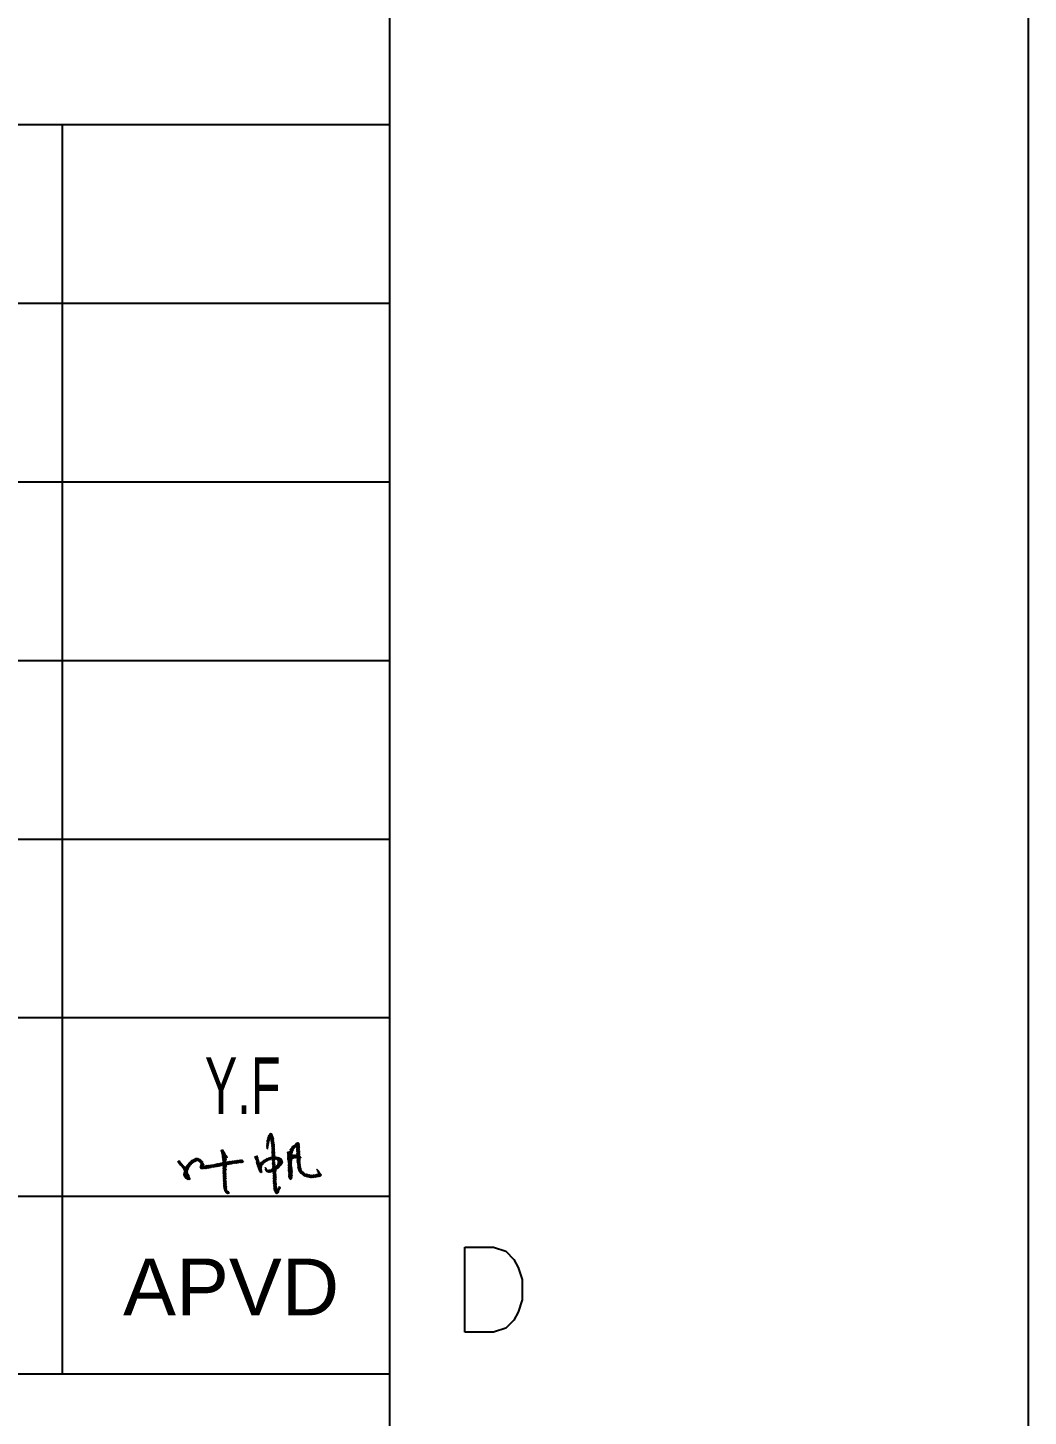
# Model space of a CAD drawing. Header units: millimetres. Extents: x -122 to 473, y -100 to 321.
# Drawn here: x 449.13 to 472.68, y 75 to 107.69 of the extents above; entities that cross this region are included whole.
import ezdxf

# ---------------------------------------------------------------- set-up
doc = ezdxf.new("R2010")
doc.units = ezdxf.units.MM
doc.styles.add('Arial', font='ARIAL.TTF', dxfattribs={"height": 0.2})
doc.styles.add('Arial Narrow', font='ARIALN.TTF', dxfattribs={"height": 0.2})

# ---------------------------------------------------------------- blocks, each defined once
blk = doc.blocks.new('Unknown-234528872-4356')
at = {"color": 7, "linetype": 'Continuous'}
for p, q in [((378.472, 105.41), (457.654, 105.41)), ((449.945, 75.974), (449.945, 105.41)), ((457.654, -84.661), (457.654, 105.41)), ((378.472, 101.206), (457.654, 101.206)), ((378.472, 97), (457.654, 97)), ((378.472, 92.795), (457.654, 92.795)), ((378.472, 88.589), (457.654, 88.589)), ((378.472, 84.383), (457.654, 84.383)), ((378.472, 80.179), (457.654, 80.179)), ((378.472, 75.997), (457.63, 75.997))]:
    blk.add_line(p, q, dxfattribs=at)
at = {"color": 7, "linetype": 'Continuous', "style": 'Arial'}
blk.add_text('APVD', height=1.3371, dxfattribs=at).set_placement((451.371, 77.374))
blk = doc.blocks.new('Unknown-234528872-4358')
at = {"color": 3, "linetype": 'Continuous'}
for p, q in [((454.756, 81.386), (454.8, 81.422)), ((454.756, 81.376), (454.798, 81.41)), ((454.756, 81.366), (454.795, 81.397)), ((454.757, 81.408), (454.804, 81.446)), ((454.76, 81.462), (454.819, 81.509)), ((454.76, 81.451), (454.82, 81.499)), ((454.76, 81.441), (454.807, 81.478)), ((454.76, 81.431), (454.805, 81.467)), ((454.76, 81.42), (454.808, 81.458)), ((454.762, 81.402), (454.802, 81.433)), ((454.764, 81.486), (454.766, 81.488)), ((454.766, 81.477), (454.776, 81.485)), ((454.768, 81.499), (454.901, 81.605)), ((454.772, 81.523), (454.788, 81.536)), ((454.775, 81.536), (454.777, 81.538)), ((454.776, 81.516), (454.897, 81.612)), ((454.776, 81.485), (454.83, 81.528)), ((454.779, 81.498), (454.829, 81.538)), ((454.782, 81.552), (454.888, 81.636)), ((454.783, 81.542), (454.889, 81.627)), ((454.784, 81.564), (454.887, 81.646)), ((454.788, 81.536), (454.893, 81.619)), ((454.797, 81.584), (454.88, 81.65)), ((454.806, 81.602), (454.869, 81.652)), ((454.818, 81.622), (454.862, 81.656)), ((454.828, 81.64), (454.851, 81.658)), ((454.836, 81.543), (454.904, 81.597)), ((454.848, 81.542), (454.908, 81.589)), ((454.849, 81.501), (454.852, 81.504)), ((454.853, 81.495), (454.917, 81.545)), ((454.856, 81.538), (454.91, 81.581)), ((454.857, 81.529), (454.913, 81.573)), ((454.859, 81.509), (454.863, 81.513)), ((454.859, 81.458), (454.917, 81.504)), ((454.86, 81.469), (454.917, 81.514)), ((454.86, 81.448), (454.919, 81.495)), ((454.861, 81.522), (454.916, 81.565)), ((454.861, 81.49), (454.917, 81.535)), ((454.861, 81.48), (454.917, 81.524)), ((454.862, 81.439), (454.92, 81.486)), ((454.864, 81.431), (454.921, 81.476)), ((454.865, 81.514), (454.917, 81.555)), ((454.866, 81.412), (454.924, 81.458)), ((454.868, 81.403), (454.925, 81.448)), ((454.871, 81.426), (454.923, 81.467)), ((454.872, 81.396), (454.927, 81.439)), ((454.873, 81.376), (454.933, 81.424)), ((454.873, 81.365), (454.933, 81.413)), ((454.873, 81.355), (454.933, 81.403)), ((454.876, 81.388), (454.928, 81.43)), ((455.303, 81.263), (455.516, 81.431)), ((455.303, 81.252), (455.521, 81.425)), ((455.313, 81.25), (455.525, 81.418)), ((455.332, 81.296), (455.507, 81.435)), ((455.342, 81.314), (455.499, 81.439)), ((455.425, 81.401), (455.43, 81.405)), ((455.437, 81.4), (455.487, 81.44)), ((455.446, 81.417), (455.475, 81.44)), ((455.449, 81.348), (455.528, 81.41)), ((455.453, 81.34), (455.521, 81.394)), ((452.875, 80.881), (453.143, 81.069)), ((452.88, 80.895), (453.129, 81.069)), ((452.893, 80.913), (453.119, 81.071)), ((452.908, 80.933), (453.109, 81.074)), ((452.93, 80.959), (453.09, 81.071)), ((453.681, 81.241), (453.72, 81.268)), ((453.682, 81.252), (453.705, 81.267)), ((453.682, 81.232), (453.73, 81.266)), ((453.684, 81.224), (453.739, 81.262)), ((453.687, 81.216), (453.746, 81.257)), ((453.69, 81.208), (453.75, 81.25)), ((453.694, 81.192), (453.758, 81.236)), ((453.695, 81.183), (453.762, 81.229)), ((453.696, 81.203), (453.754, 81.243)), ((453.698, 81.175), (453.765, 81.222)), ((453.701, 81.148), (453.775, 81.2)), ((453.702, 81.158), (453.772, 81.207)), ((453.703, 81.169), (453.769, 81.215)), ((453.704, 81.14), (453.778, 81.192)), ((453.708, 81.133), (453.78, 81.184)), ((453.709, 81.105), (453.789, 81.161)), ((453.71, 81.096), (453.793, 81.154)), ((453.711, 81.125), (453.783, 81.176)), ((453.711, 81.116), (453.786, 81.168)), ((453.712, 81.087), (453.799, 81.148)), ((453.713, 81.078), (453.805, 81.143)), ((453.715, 81.07), (453.811, 81.137)), ((453.717, 81.061), (453.817, 81.132)), ((453.719, 81.053), (453.823, 81.126)), ((453.722, 81.045), (453.827, 81.119)), ((453.722, 81.017), (453.802, 81.072)), ((453.723, 81.027), (453.832, 81.103)), ((453.724, 81.037), (453.83, 81.112)), ((454.474, 81.1), (454.491, 81.114)), ((454.476, 81.092), (454.5, 81.111)), ((454.48, 81.064), (454.547, 81.117)), ((454.481, 81.086), (454.528, 81.123)), ((454.483, 81.056), (454.55, 81.109)), ((454.485, 81.078), (454.532, 81.116)), ((454.492, 81.053), (454.548, 81.098)), ((454.495, 81.045), (454.549, 81.088)), ((454.496, 81.025), (454.552, 81.07)), ((454.501, 81.112), (454.512, 81.12)), ((454.502, 81.04), (454.55, 81.078)), ((454.537, 81.12), (454.541, 81.123)), ((454.543, 80.866), (454.815, 81.082)), ((454.549, 80.861), (454.832, 81.085)), ((454.74, 81.002), (454.849, 81.088)), ((454.752, 81.352), (454.792, 81.384)), ((454.752, 81.342), (454.79, 81.372)), ((454.752, 81.331), (454.79, 81.362)), ((454.752, 81.321), (454.789, 81.351)), ((454.752, 81.311), (454.785, 81.337)), ((454.756, 81.304), (454.782, 81.325)), ((454.763, 81.299), (454.781, 81.313)), ((454.765, 81.011), (454.86, 81.087)), ((454.786, 81.069), (454.79, 81.072)), ((454.81, 81.036), (454.95, 81.147)), ((454.829, 81.042), (454.951, 81.138)), ((454.842, 81.042), (454.952, 81.129)), ((454.869, 81.053), (454.952, 81.119)), ((454.869, 81.094), (454.87, 81.095)), ((454.873, 81.345), (454.933, 81.393)), ((454.874, 81.201), (454.881, 81.206)), ((454.875, 81.305), (454.875, 81.305)), ((454.876, 81.337), (454.933, 81.382)), ((454.877, 81.327), (454.933, 81.372)), ((454.877, 81.317), (454.934, 81.363)), ((454.877, 81.307), (454.938, 81.355)), ((454.877, 81.276), (454.938, 81.324)), ((454.877, 81.265), (454.939, 81.314)), ((454.877, 81.255), (454.941, 81.306)), ((454.877, 81.245), (454.937, 81.293)), ((454.877, 81.286), (454.877, 81.286)), ((454.877, 81.234), (454.937, 81.282)), ((454.877, 81.193), (454.941, 81.244)), ((454.879, 81.298), (454.937, 81.344)), ((454.88, 81.226), (454.937, 81.272)), ((454.88, 81.102), (454.88, 81.103)), ((454.881, 81.29), (454.936, 81.333)), ((454.881, 81.186), (454.941, 81.234)), ((454.881, 81.175), (454.941, 81.223)), ((454.881, 81.165), (454.941, 81.213)), ((454.882, 81.218), (454.937, 81.262)), ((454.882, 81.156), (454.941, 81.203)), ((454.882, 81.052), (454.95, 81.107)), ((454.883, 81.115), (454.945, 81.165)), ((454.884, 81.209), (454.937, 81.251)), ((454.884, 81.127), (454.945, 81.175)), ((454.884, 81.106), (454.945, 81.154)), ((454.886, 81.149), (454.945, 81.196)), ((454.887, 81.139), (454.945, 81.185)), ((454.887, 81.015), (454.99, 81.097)), ((454.888, 81.005), (454.994, 81.089)), ((454.889, 81.027), (454.977, 81.097)), ((454.89, 81.049), (454.954, 81.1)), ((454.891, 81.039), (454.965, 81.097)), ((454.939, 81.294), (454.943, 81.297)), ((454.961, 81.053), (455.005, 81.088)), ((454.976, 81.055), (455.025, 81.094)), ((454.985, 81.051), (455.036, 81.092)), ((454.989, 81.045), (455.042, 81.086)), ((454.992, 81.037), (455.054, 81.085)), ((455.001, 81.033), (455.064, 81.083)), ((455.006, 81.027), (455.07, 81.078)), ((455.009, 81.091), (455.011, 81.093)), ((455.011, 81.02), (455.077, 81.073)), ((455.015, 81.013), (455.086, 81.069)), ((455.244, 81.205), (455.257, 81.216)), ((455.244, 81.195), (455.27, 81.216)), ((455.245, 81.186), (455.296, 81.226)), ((455.246, 81.176), (455.379, 81.281)), ((455.246, 81.114), (455.352, 81.198)), ((455.246, 81.103), (455.351, 81.187)), ((455.246, 81.093), (455.351, 81.177)), ((455.246, 81.083), (455.35, 81.166)), ((455.246, 81.073), (455.354, 81.158)), ((455.246, 81.063), (455.358, 81.152)), ((455.247, 81.125), (455.36, 81.215)), ((455.247, 81.053), (455.352, 81.136)), ((455.247, 81.043), (455.346, 81.121)), ((455.248, 81.167), (455.372, 81.266)), ((455.248, 81.147), (455.36, 81.236)), ((455.248, 81.136), (455.36, 81.225)), ((455.249, 81.158), (455.366, 81.25)), ((455.25, 81.034), (455.339, 81.105)), ((455.253, 81.027), (455.332, 81.09)), ((455.255, 81.018), (455.326, 81.074)), ((455.271, 81.217), (455.278, 81.222)), ((455.282, 81.226), (455.285, 81.228)), ((455.3, 81.229), (455.302, 81.231)), ((455.313, 81.043), (455.351, 81.073)), ((455.316, 81.242), (455.385, 81.296)), ((455.316, 81.283), (455.324, 81.289)), ((455.319, 81.059), (455.352, 81.084)), ((455.326, 81.074), (455.353, 81.096)), ((455.332, 81.306), (455.333, 81.307)), ((455.332, 81.09), (455.354, 81.107)), ((455.339, 81.105), (455.355, 81.118)), ((455.34, 81.323), (455.345, 81.327)), ((455.346, 81.121), (455.356, 81.129)), ((455.351, 81.073), (455.353, 81.075)), ((455.352, 81.084), (455.429, 81.146)), ((455.352, 81.136), (455.357, 81.14)), ((455.353, 81.334), (455.389, 81.362)), ((455.353, 81.096), (455.419, 81.148)), ((455.354, 81.107), (455.402, 81.145)), ((455.355, 81.118), (455.388, 81.144)), ((455.356, 81.129), (455.378, 81.146)), ((455.357, 81.078), (455.442, 81.146)), ((455.357, 81.14), (455.363, 81.145)), ((455.369, 81.078), (455.455, 81.146)), ((455.383, 81.079), (455.529, 81.194)), ((455.392, 81.302), (455.401, 81.31)), ((455.398, 81.369), (455.422, 81.388)), ((455.403, 81.084), (455.529, 81.184)), ((455.419, 81.086), (455.533, 81.177)), ((455.425, 81.391), (455.427, 81.392)), ((455.428, 81.331), (455.43, 81.332)), ((455.431, 81.086), (455.533, 81.166)), ((455.449, 81.089), (455.533, 81.156)), ((455.455, 81.321), (455.458, 81.324)), ((455.456, 81.333), (455.521, 81.384)), ((455.458, 81.313), (455.521, 81.363)), ((455.459, 81.273), (455.525, 81.325)), ((455.459, 81.262), (455.525, 81.315)), ((455.459, 81.252), (455.525, 81.305)), ((455.459, 81.242), (455.525, 81.294)), ((455.46, 81.233), (455.525, 81.284)), ((455.461, 81.306), (455.527, 81.358)), ((455.461, 81.285), (455.525, 81.336)), ((455.462, 81.296), (455.53, 81.35)), ((455.462, 81.224), (455.525, 81.274)), ((455.463, 81.328), (455.521, 81.374)), ((455.463, 81.09), (455.533, 81.146)), ((455.464, 81.215), (455.53, 81.267)), ((455.465, 81.174), (455.529, 81.225)), ((455.465, 81.164), (455.529, 81.215)), ((455.465, 81.205), (455.466, 81.206)), ((455.465, 81.153), (455.529, 81.204)), ((455.465, 81.184), (455.467, 81.186)), ((455.467, 81.197), (455.533, 81.249)), ((455.469, 81.084), (455.533, 81.135)), ((455.47, 81.21), (455.533, 81.259)), ((455.472, 81.014), (455.541, 81.069)), ((455.473, 81.191), (455.533, 81.239)), ((455.473, 81.077), (455.539, 81.13)), ((455.473, 81.067), (455.546, 81.125)), ((455.473, 81.056), (455.551, 81.119)), ((455.473, 81.046), (455.556, 81.112)), ((455.473, 81.036), (455.56, 81.105)), ((455.479, 81.03), (455.566, 81.099)), ((452.657, 80.982), (452.706, 81.016)), ((452.659, 80.974), (452.71, 81.009)), ((452.665, 80.968), (452.715, 81.003)), ((452.67, 80.962), (452.719, 80.996)), ((452.676, 80.956), (452.723, 80.989)), ((452.68, 81.008), (452.699, 81.021)), ((452.681, 80.95), (452.722, 80.979)), ((452.687, 80.944), (452.736, 80.978)), ((452.692, 80.938), (452.739, 80.971)), ((452.698, 80.932), (452.743, 80.964)), ((452.703, 80.926), (452.738, 80.951)), ((452.709, 80.921), (452.746, 80.947)), ((452.714, 80.915), (452.761, 80.948)), ((452.719, 80.909), (452.765, 80.941)), ((452.725, 80.903), (452.772, 80.936)), ((452.73, 80.984), (452.73, 80.984)), ((452.73, 80.897), (452.777, 80.93)), ((452.736, 80.891), (452.783, 80.924)), ((452.741, 80.885), (452.789, 80.918)), ((452.747, 80.879), (452.794, 80.912)), ((452.753, 80.874), (452.797, 80.905)), ((452.756, 80.866), (452.802, 80.898)), ((452.762, 80.861), (452.81, 80.894)), ((452.767, 80.854), (452.816, 80.889)), ((452.772, 80.848), (452.817, 80.879)), ((452.777, 80.842), (452.823, 80.874)), ((452.781, 80.835), (452.829, 80.869)), ((452.785, 80.828), (452.835, 80.863)), ((452.789, 80.821), (452.844, 80.859)), ((452.792, 80.814), (452.857, 80.859)), ((452.794, 80.805), (452.982, 80.937)), ((452.798, 80.691), (452.888, 80.754)), ((452.8, 80.799), (452.95, 80.905)), ((452.8, 80.682), (452.893, 80.747)), ((452.802, 80.791), (452.935, 80.884)), ((452.802, 80.674), (452.897, 80.74)), ((452.806, 80.716), (452.89, 80.775)), ((452.806, 80.706), (452.888, 80.763)), ((452.807, 80.785), (452.924, 80.867)), ((452.807, 80.726), (452.894, 80.787)), ((452.813, 80.78), (452.918, 80.852)), ((452.814, 80.741), (452.898, 80.8)), ((452.817, 80.772), (452.915, 80.841)), ((452.817, 80.753), (452.904, 80.814)), ((452.818, 80.764), (452.91, 80.828)), ((452.859, 80.86), (453.154, 81.067)), ((452.89, 80.755), (452.893, 80.757)), ((452.953, 80.984), (452.955, 80.986)), ((452.956, 80.909), (452.961, 80.912)), ((452.976, 81.001), (453.013, 81.027)), ((453.021, 81.032), (453.029, 81.038)), ((453.039, 81.045), (453.048, 81.051)), ((453.065, 80.995), (453.162, 81.062)), ((453.066, 81.063), (453.071, 81.067)), ((453.115, 81.02), (453.161, 81.052)), ((453.126, 81.018), (453.168, 81.048)), ((453.135, 81.014), (453.187, 81.051)), ((453.142, 81.009), (453.194, 81.046)), ((453.148, 81.004), (453.2, 81.04)), ((453.155, 80.999), (453.206, 81.035)), ((453.161, 80.994), (453.214, 81.031)), ((453.168, 80.989), (453.221, 81.026)), ((453.174, 80.983), (453.227, 81.02)), ((453.176, 81.053), (453.177, 81.054)), ((453.179, 80.977), (453.227, 81.011)), ((453.185, 80.971), (453.233, 81.005)), ((453.188, 80.857), (453.27, 80.914)), ((453.189, 80.848), (453.269, 80.904)), ((453.19, 80.966), (453.243, 81.003)), ((453.19, 80.868), (453.281, 80.931)), ((453.191, 80.839), (453.275, 80.898)), ((453.192, 80.879), (453.277, 80.939)), ((453.194, 80.958), (453.249, 80.997)), ((453.196, 80.95), (453.252, 80.989)), ((453.197, 80.834), (453.28, 80.892)), ((453.202, 80.944), (453.251, 80.979)), ((453.202, 80.896), (453.275, 80.947)), ((453.205, 80.918), (453.258, 80.954)), ((453.207, 80.939), (453.257, 80.973)), ((453.207, 80.909), (453.269, 80.952)), ((453.207, 80.831), (453.289, 80.888)), ((453.21, 80.93), (453.258, 80.964)), ((453.219, 80.83), (453.301, 80.887)), ((453.238, 81.009), (453.239, 81.009)), ((453.238, 80.833), (453.326, 80.895)), ((453.251, 80.979), (453.254, 80.981)), ((453.252, 80.833), (453.343, 80.897)), ((453.265, 80.833), (453.36, 80.899)), ((453.278, 80.832), (453.376, 80.901)), ((453.297, 80.835), (453.391, 80.902)), ((453.307, 80.833), (453.409, 80.904)), ((453.324, 80.835), (453.42, 80.902)), ((453.346, 80.84), (453.448, 80.912)), ((453.363, 80.843), (453.464, 80.914)), ((453.384, 80.848), (453.476, 80.912)), ((453.4, 80.849), (453.498, 80.918)), ((453.416, 80.851), (453.516, 80.921)), ((453.422, 80.904), (453.429, 80.909)), ((453.436, 80.855), (453.539, 80.927)), ((453.459, 80.862), (453.554, 80.928)), ((453.485, 80.87), (453.578, 80.935)), ((453.497, 80.869), (453.583, 80.929)), ((453.512, 80.87), (453.617, 80.943)), ((453.536, 80.877), (453.631, 80.943)), ((453.55, 80.876), (453.657, 80.951)), ((453.558, 80.931), (453.567, 80.937)), ((453.566, 80.878), (453.679, 80.957)), ((453.587, 80.883), (453.696, 80.959)), ((453.588, 80.932), (453.602, 80.942)), ((453.61, 80.889), (453.795, 81.019)), ((453.627, 80.891), (453.794, 81.008)), ((453.641, 80.892), (453.793, 80.998)), ((453.665, 80.898), (453.794, 80.989)), ((453.681, 80.9), (453.799, 80.982)), ((453.709, 80.91), (453.812, 80.982)), ((453.723, 81.007), (453.8, 81.062)), ((453.725, 80.999), (453.806, 81.055)), ((453.725, 80.785), (453.796, 80.835)), ((453.726, 80.912), (453.819, 80.977)), ((453.726, 80.776), (453.796, 80.824)), ((453.727, 80.991), (453.8, 81.041)), ((453.728, 80.738), (453.787, 80.779)), ((453.729, 80.856), (453.812, 80.914)), ((453.729, 80.846), (453.802, 80.897)), ((453.73, 80.983), (453.796, 81.029)), ((453.73, 80.866), (453.808, 80.92)), ((453.73, 80.807), (453.793, 80.852)), ((453.73, 80.759), (453.789, 80.8)), ((453.731, 80.877), (453.898, 80.994)), ((453.731, 80.828), (453.8, 80.876)), ((453.731, 80.818), (453.797, 80.864)), ((453.731, 80.721), (453.797, 80.767)), ((453.731, 80.711), (453.788, 80.751)), ((453.731, 80.701), (453.798, 80.748)), ((453.732, 80.887), (453.884, 80.994)), ((453.732, 80.838), (453.802, 80.887)), ((453.732, 80.731), (453.793, 80.774)), ((453.734, 80.908), (453.845, 80.986)), ((453.734, 80.801), (453.797, 80.845)), ((453.735, 80.899), (453.866, 80.99)), ((453.735, 80.752), (453.8, 80.798)), ((453.737, 80.774), (453.783, 80.806)), ((453.794, 80.804), (453.795, 80.805)), ((453.808, 80.921), (453.816, 80.926)), ((453.817, 80.927), (453.912, 80.994)), ((453.828, 80.984), (453.829, 80.984)), ((453.836, 80.931), (453.936, 81)), ((453.851, 80.931), (453.956, 81.005)), ((453.87, 80.935), (453.971, 81.006)), ((453.888, 80.937), (453.984, 81.005)), ((453.912, 80.945), (454.001, 81.007)), ((453.923, 80.943), (454.021, 81.011)), ((453.945, 80.948), (454.036, 81.012)), ((453.968, 80.955), (454.062, 81.021)), ((453.982, 80.955), (454.075, 81.02)), ((453.996, 80.955), (454.088, 81.019)), ((454.01, 80.955), (454.106, 81.022)), ((454.024, 80.955), (454.127, 81.027)), ((454.043, 80.959), (454.145, 81.03)), ((454.067, 80.965), (454.159, 81.03)), ((454.084, 80.968), (454.172, 81.029)), ((454.102, 80.971), (454.185, 81.029)), ((454.117, 80.971), (454.121, 80.974)), ((454.123, 80.976), (454.195, 81.026)), ((454.137, 80.976), (454.197, 81.018)), ((454.148, 80.974), (454.201, 81.011)), ((454.16, 80.973), (454.205, 81.004)), ((454.175, 80.973), (454.217, 81.003)), ((454.506, 81.022), (454.556, 81.063)), ((454.51, 81.015), (454.558, 81.054)), ((454.511, 80.995), (454.565, 81.039)), ((454.512, 81.007), (454.562, 81.047)), ((454.514, 80.978), (454.568, 81.02)), ((454.514, 80.967), (454.572, 81.014)), ((454.514, 80.957), (454.573, 81.004)), ((454.519, 80.991), (454.567, 81.03)), ((454.519, 80.95), (454.574, 80.994)), ((454.52, 80.931), (454.582, 80.979)), ((454.521, 80.942), (454.576, 80.986)), ((454.523, 80.923), (454.58, 80.968)), ((454.528, 80.917), (454.582, 80.959)), ((454.528, 80.906), (454.581, 80.948)), ((454.532, 80.888), (454.606, 80.947)), ((454.534, 80.88), (454.769, 81.066)), ((454.538, 80.873), (454.781, 81.065)), ((454.539, 80.904), (454.596, 80.95)), ((454.552, 80.832), (454.636, 80.899)), ((454.552, 80.852), (454.555, 80.855)), ((454.556, 80.855), (454.664, 80.941)), ((454.557, 80.825), (454.634, 80.886)), ((454.558, 80.847), (454.643, 80.915)), ((454.56, 80.818), (454.637, 80.879)), ((454.563, 80.81), (454.631, 80.864)), ((454.566, 80.802), (454.631, 80.853)), ((454.57, 80.794), (454.631, 80.843)), ((454.573, 80.787), (454.631, 80.833)), ((454.576, 80.779), (454.632, 80.823)), ((454.581, 80.762), (454.639, 80.808)), ((454.582, 80.773), (454.636, 80.816)), ((454.586, 80.755), (454.639, 80.798)), ((454.593, 80.751), (454.639, 80.787)), ((454.6, 80.746), (454.64, 80.778)), ((454.606, 80.958), (454.633, 80.979)), ((454.606, 80.74), (454.646, 80.772)), ((454.607, 80.948), (454.707, 81.028)), ((454.614, 80.736), (454.648, 80.763)), ((454.635, 80.742), (454.637, 80.744)), ((454.644, 80.988), (454.645, 80.989)), ((454.65, 80.992), (454.693, 81.026)), ((454.668, 80.944), (454.676, 80.951)), ((454.714, 80.847), (454.725, 80.856)), ((454.715, 81.034), (454.728, 81.044)), ((454.72, 80.841), (454.737, 80.855)), ((454.72, 80.831), (454.746, 80.851)), ((454.72, 80.82), (454.748, 80.843)), ((454.72, 80.81), (454.747, 80.832)), ((454.72, 80.8), (454.747, 80.821)), ((454.724, 80.793), (454.749, 80.813)), ((454.728, 80.786), (454.754, 80.807)), ((454.732, 80.778), (454.761, 80.802)), ((454.735, 80.77), (454.769, 80.797)), ((454.738, 80.762), (454.777, 80.794)), ((454.747, 80.76), (454.786, 80.791)), ((454.757, 80.757), (454.8, 80.791)), ((454.767, 80.754), (454.805, 80.784)), ((454.775, 80.751), (454.832, 80.796)), ((454.784, 80.748), (454.843, 80.794)), ((454.795, 80.746), (454.859, 80.796)), ((454.806, 80.786), (454.817, 80.794)), ((454.807, 80.745), (455.129, 81)), ((454.821, 80.746), (455.128, 80.989)), ((454.823, 81.037), (454.825, 81.038)), ((454.837, 80.748), (455.124, 80.976)), ((454.849, 80.799), (454.855, 80.804)), ((454.856, 80.753), (455.117, 80.96)), ((454.879, 80.813), (454.954, 80.872)), ((454.881, 80.762), (455.106, 80.941)), ((454.889, 80.996), (454.943, 81.039)), ((454.891, 80.936), (454.947, 80.98)), ((454.891, 80.926), (454.947, 80.97)), ((454.892, 80.946), (454.946, 80.99)), ((454.892, 80.916), (454.948, 80.96)), ((454.893, 80.958), (454.945, 81)), ((454.893, 80.906), (454.949, 80.951)), ((454.893, 80.762), (455.092, 80.92)), ((454.894, 80.99), (454.93, 81.019)), ((454.894, 80.969), (454.941, 81.007)), ((454.896, 80.981), (454.937, 81.014)), ((454.897, 80.878), (454.951, 80.921)), ((454.897, 80.868), (454.951, 80.911)), ((454.897, 80.858), (454.952, 80.901)), ((454.897, 80.847), (454.953, 80.892)), ((454.897, 80.837), (454.953, 80.882)), ((454.898, 80.9), (454.949, 80.941)), ((454.902, 80.893), (454.95, 80.931)), ((454.903, 80.759), (455.043, 80.87)), ((454.903, 80.718), (454.964, 80.766)), ((454.903, 80.708), (454.965, 80.757)), ((454.904, 80.698), (454.965, 80.747)), ((454.905, 80.73), (454.962, 80.775)), ((454.907, 80.752), (454.979, 80.809)), ((454.907, 80.742), (454.977, 80.797)), ((454.965, 80.778), (454.974, 80.785)), ((455.004, 80.911), (455.128, 81.01)), ((455.017, 80.932), (455.127, 81.02)), ((455.018, 81.006), (455.095, 81.067)), ((455.021, 80.998), (455.099, 81.06)), ((455.022, 80.947), (455.123, 81.027)), ((455.024, 80.989), (455.11, 81.058)), ((455.025, 80.98), (455.114, 81.051)), ((455.025, 80.959), (455.12, 81.035)), ((455.026, 80.97), (455.118, 81.043)), ((455.032, 80.852), (455.035, 80.853)), ((455.048, 80.874), (455.053, 80.878)), ((455.059, 80.883), (455.061, 80.884)), ((455.255, 81.008), (455.319, 81.059)), ((455.255, 80.997), (455.313, 81.043)), ((455.255, 80.987), (455.306, 81.028)), ((455.255, 80.977), (455.3, 81.012)), ((455.257, 80.906), (455.338, 80.97)), ((455.259, 80.969), (455.293, 80.997)), ((455.261, 80.95), (455.265, 80.953)), ((455.262, 80.838), (455.332, 80.893)), ((455.263, 80.921), (455.334, 80.977)), ((455.263, 80.9), (455.339, 80.961)), ((455.263, 80.89), (455.338, 80.95)), ((455.263, 80.88), (455.337, 80.938)), ((455.263, 80.87), (455.336, 80.927)), ((455.263, 80.859), (455.335, 80.916)), ((455.263, 80.849), (455.334, 80.905)), ((455.264, 80.942), (455.274, 80.95)), ((455.265, 80.964), (455.287, 80.981)), ((455.265, 80.933), (455.267, 80.934)), ((455.267, 80.934), (455.341, 80.993)), ((455.267, 80.831), (455.331, 80.882)), ((455.267, 80.821), (455.33, 80.871)), ((455.267, 80.811), (455.329, 80.86)), ((455.267, 80.8), (455.328, 80.848)), ((455.267, 80.79), (455.327, 80.837)), ((455.267, 80.78), (455.326, 80.826)), ((455.267, 80.769), (455.325, 80.815)), ((455.267, 80.759), (455.323, 80.804)), ((455.268, 80.749), (455.322, 80.792)), ((455.271, 80.958), (455.28, 80.965)), ((455.271, 80.711), (455.318, 80.747)), ((455.272, 80.742), (455.321, 80.781)), ((455.273, 80.733), (455.32, 80.77)), ((455.274, 80.95), (455.341, 81.003)), ((455.28, 80.965), (455.334, 81.008)), ((455.282, 80.73), (455.319, 80.759)), ((455.287, 80.981), (455.333, 81.018)), ((455.293, 80.997), (455.347, 81.039)), ((455.3, 81.012), (455.348, 81.051)), ((455.306, 81.028), (455.349, 81.062)), ((455.314, 80.714), (455.352, 80.744)), ((455.315, 80.725), (455.356, 80.757)), ((455.317, 80.736), (455.356, 80.767)), ((455.318, 80.747), (455.356, 80.778)), ((455.319, 80.759), (455.356, 80.788)), ((455.32, 80.77), (455.356, 80.798)), ((455.321, 80.781), (455.354, 80.807)), ((455.322, 80.792), (455.35, 80.815)), ((455.323, 80.804), (455.349, 80.824)), ((455.325, 80.815), (455.35, 80.835)), ((455.326, 80.826), (455.352, 80.847)), ((455.327, 80.837), (455.351, 80.856)), ((455.328, 80.848), (455.349, 80.865)), ((455.329, 80.86), (455.346, 80.873)), ((455.33, 80.871), (455.342, 80.881)), ((455.331, 80.882), (455.34, 80.889)), ((455.332, 80.893), (455.34, 80.899)), ((455.334, 80.905), (455.34, 80.91)), ((455.335, 80.916), (455.34, 80.92)), ((455.336, 80.927), (455.34, 80.93)), ((455.337, 80.938), (455.338, 80.939)), ((455.338, 80.95), (455.341, 80.952)), ((455.339, 80.961), (455.341, 80.962)), ((455.347, 81.039), (455.349, 81.041)), ((455.348, 81.051), (455.351, 81.053)), ((455.349, 81.062), (455.353, 81.065)), ((455.355, 80.746), (455.356, 80.747)), ((455.471, 80.983), (455.543, 81.04)), ((455.472, 80.973), (455.543, 81.029)), ((455.473, 80.995), (455.542, 81.05)), ((455.473, 80.954), (455.541, 81.007)), ((455.474, 80.965), (455.542, 81.018)), ((455.477, 81.008), (455.542, 81.06)), ((455.478, 80.947), (455.54, 80.996)), ((455.481, 80.939), (455.539, 80.985)), ((455.481, 80.928), (455.54, 80.975)), ((455.481, 80.918), (455.543, 80.967)), ((455.481, 80.908), (455.541, 80.956)), ((455.481, 80.897), (455.542, 80.946)), ((455.483, 80.889), (455.546, 80.939)), ((455.484, 80.859), (455.549, 80.911)), ((455.484, 80.848), (455.549, 80.9)), ((455.486, 80.84), (455.551, 80.891)), ((455.49, 80.832), (455.555, 80.884)), ((455.493, 80.824), (455.556, 80.875)), ((455.494, 80.887), (455.549, 80.931)), ((455.495, 80.816), (455.554, 80.862)), ((455.497, 80.807), (455.561, 80.858)), ((455.501, 80.882), (455.549, 80.921)), ((455.501, 80.789), (455.565, 80.84)), ((455.503, 80.781), (455.566, 80.831)), ((455.505, 80.803), (455.563, 80.849)), ((455.506, 80.773), (455.568, 80.822)), ((455.51, 80.766), (455.568, 80.812)), ((455.515, 80.759), (455.57, 80.803)), ((455.52, 80.753), (455.576, 80.797)), ((455.527, 80.748), (455.581, 80.791)), ((455.53, 80.74), (455.585, 80.784)), ((455.531, 80.73), (455.59, 80.777)), ((455.537, 80.725), (455.591, 80.768)), ((455.546, 80.722), (455.6, 80.765)), ((455.554, 80.718), (455.603, 80.757)), ((455.561, 80.714), (455.612, 80.754)), ((455.568, 80.708), (455.62, 80.749)), ((455.574, 80.703), (455.626, 80.744)), ((455.932, 80.801), (455.948, 80.813)), ((455.934, 80.793), (455.957, 80.811)), ((455.94, 80.786), (455.962, 80.804)), ((455.944, 80.779), (455.969, 80.799)), ((455.944, 80.769), (455.973, 80.792)), ((455.946, 80.76), (455.977, 80.785)), ((455.949, 80.752), (455.983, 80.779)), ((455.955, 80.747), (455.956, 80.747)), ((455.956, 80.738), (455.96, 80.74)), ((455.96, 80.75), (455.988, 80.773)), ((455.961, 80.731), (455.997, 80.759)), ((455.962, 80.721), (456.001, 80.752)), ((455.964, 80.744), (455.993, 80.766)), ((455.976, 80.723), (456.004, 80.745)), ((452.804, 80.666), (452.896, 80.731)), ((452.805, 80.657), (452.903, 80.725)), ((452.807, 80.648), (452.906, 80.718)), ((452.808, 80.639), (452.908, 80.71)), ((452.811, 80.632), (452.907, 80.699)), ((452.816, 80.625), (452.914, 80.694)), ((452.821, 80.619), (452.925, 80.692)), ((452.826, 80.613), (452.921, 80.679)), ((452.832, 80.608), (452.925, 80.673)), ((452.839, 80.602), (452.932, 80.668)), ((452.845, 80.597), (452.925, 80.653)), ((452.858, 80.596), (452.928, 80.646)), ((452.862, 80.59), (452.936, 80.641)), ((452.871, 80.586), (452.94, 80.635)), ((452.875, 80.579), (452.945, 80.628)), ((452.883, 80.575), (452.949, 80.621)), ((452.892, 80.571), (452.952, 80.613)), ((452.916, 80.579), (452.955, 80.606)), ((452.919, 80.698), (452.92, 80.698)), ((452.929, 80.656), (452.936, 80.661)), ((453.731, 80.692), (453.797, 80.737)), ((453.732, 80.682), (453.796, 80.727)), ((453.732, 80.673), (453.795, 80.717)), ((453.732, 80.624), (453.796, 80.669)), ((453.733, 80.663), (453.794, 80.707)), ((453.733, 80.654), (453.797, 80.699)), ((453.734, 80.644), (453.795, 80.687)), ((453.734, 80.635), (453.794, 80.677)), ((453.734, 80.596), (453.797, 80.64)), ((453.734, 80.586), (453.798, 80.631)), ((453.734, 80.538), (453.792, 80.578)), ((453.735, 80.607), (453.797, 80.65)), ((453.735, 80.577), (453.798, 80.621)), ((453.737, 80.617), (453.795, 80.658)), ((453.737, 80.569), (453.791, 80.606)), ((453.737, 80.53), (453.798, 80.572)), ((453.738, 80.501), (453.792, 80.539)), ((453.738, 80.453), (453.804, 80.499)), ((453.739, 80.512), (453.801, 80.555)), ((453.739, 80.463), (453.801, 80.507)), ((453.74, 80.561), (453.79, 80.596)), ((453.74, 80.552), (453.79, 80.586)), ((453.74, 80.522), (453.794, 80.56)), ((453.74, 80.473), (453.802, 80.517)), ((453.74, 80.425), (453.799, 80.466)), ((453.741, 80.494), (453.795, 80.532)), ((453.741, 80.484), (453.804, 80.528)), ((453.741, 80.435), (453.793, 80.471)), ((453.741, 80.416), (453.808, 80.463)), ((453.742, 80.445), (453.805, 80.49)), ((453.745, 80.409), (453.809, 80.453)), ((453.745, 80.389), (453.809, 80.434)), ((453.746, 80.4), (453.808, 80.443)), ((453.746, 80.38), (453.812, 80.427)), ((453.747, 80.372), (453.814, 80.418)), ((453.793, 80.608), (453.799, 80.612)), ((453.793, 80.579), (453.801, 80.584)), ((453.796, 80.591), (453.801, 80.595)), ((453.798, 80.543), (453.804, 80.548)), ((453.799, 80.476), (453.805, 80.48)), ((454.908, 80.577), (454.98, 80.634)), ((454.909, 80.692), (454.965, 80.736)), ((454.909, 80.681), (454.965, 80.726)), ((454.909, 80.671), (454.969, 80.719)), ((454.909, 80.661), (454.971, 80.71)), ((454.909, 80.65), (454.972, 80.7)), ((454.909, 80.64), (454.972, 80.69)), ((454.909, 80.63), (454.972, 80.68)), ((454.909, 80.619), (454.972, 80.669)), ((454.909, 80.609), (454.971, 80.658)), ((454.909, 80.599), (454.972, 80.649)), ((454.91, 80.589), (454.975, 80.641)), ((454.91, 80.507), (454.97, 80.554)), ((454.911, 80.569), (454.973, 80.619)), ((454.911, 80.528), (454.98, 80.583)), ((454.912, 80.518), (454.978, 80.571)), ((454.913, 80.54), (454.974, 80.588)), ((454.914, 80.5), (454.974, 80.547)), ((454.915, 80.479), (454.977, 80.529)), ((454.915, 80.469), (454.977, 80.519)), ((454.916, 80.46), (454.977, 80.508)), ((454.917, 80.564), (454.973, 80.608)), ((454.917, 80.491), (454.977, 80.539)), ((454.918, 80.554), (454.973, 80.598)), ((454.919, 80.452), (454.98, 80.5)), ((454.919, 80.441), (454.92, 80.442)), ((454.92, 80.432), (454.983, 80.482)), ((454.92, 80.38), (454.982, 80.429)), ((454.921, 80.402), (454.98, 80.448)), ((454.922, 80.423), (454.983, 80.471)), ((454.922, 80.413), (454.981, 80.46)), ((454.924, 80.445), (454.982, 80.491)), ((454.924, 80.373), (454.985, 80.421)), ((454.929, 80.398), (454.978, 80.437)), ((455.271, 80.7), (455.317, 80.736)), ((455.271, 80.721), (455.276, 80.725)), ((455.271, 80.68), (455.314, 80.714)), ((455.271, 80.669), (455.313, 80.702)), ((455.271, 80.69), (455.274, 80.692)), ((455.271, 80.659), (455.312, 80.691)), ((455.271, 80.649), (455.311, 80.68)), ((455.271, 80.638), (455.31, 80.669)), ((455.274, 80.63), (455.309, 80.658)), ((455.276, 80.621), (455.308, 80.646)), ((455.279, 80.696), (455.315, 80.725)), ((455.279, 80.613), (455.306, 80.635)), ((455.282, 80.605), (455.305, 80.624)), ((455.285, 80.598), (455.304, 80.613)), ((455.289, 80.59), (455.303, 80.601)), ((455.298, 80.587), (455.302, 80.59)), ((455.301, 80.579), (455.352, 80.62)), ((455.302, 80.59), (455.352, 80.63)), ((455.303, 80.601), (455.352, 80.64)), ((455.304, 80.613), (455.352, 80.651)), ((455.305, 80.624), (455.353, 80.662)), ((455.306, 80.635), (455.363, 80.68)), ((455.308, 80.646), (455.36, 80.688)), ((455.309, 80.658), (455.355, 80.694)), ((455.31, 80.669), (455.352, 80.702)), ((455.311, 80.68), (455.352, 80.713)), ((455.312, 80.691), (455.352, 80.723)), ((455.313, 80.702), (455.352, 80.733)), ((455.314, 80.579), (455.329, 80.591)), ((455.578, 80.696), (455.633, 80.739)), ((455.586, 80.692), (455.639, 80.734)), ((455.591, 80.685), (455.645, 80.728)), ((455.6, 80.682), (455.65, 80.722)), ((455.609, 80.679), (455.656, 80.716)), ((455.612, 80.671), (455.661, 80.71)), ((455.618, 80.666), (455.668, 80.705)), ((455.628, 80.663), (455.677, 80.702)), ((455.638, 80.661), (455.691, 80.703)), ((455.644, 80.655), (455.698, 80.698)), ((455.654, 80.653), (455.711, 80.698)), ((455.665, 80.651), (455.72, 80.694)), ((455.673, 80.647), (455.728, 80.691)), ((455.682, 80.706), (455.684, 80.708)), ((455.682, 80.644), (455.737, 80.688)), ((455.691, 80.64), (455.746, 80.684)), ((455.699, 80.637), (455.754, 80.681)), ((455.708, 80.634), (455.765, 80.679)), ((455.721, 80.633), (455.778, 80.679)), ((455.732, 80.632), (455.783, 80.672)), ((455.742, 80.63), (455.792, 80.669)), ((455.752, 80.627), (455.805, 80.669)), ((455.762, 80.624), (455.825, 80.674)), ((455.772, 80.622), (455.834, 80.671)), ((455.783, 80.621), (455.859, 80.681)), ((455.788, 80.676), (455.791, 80.679)), ((455.795, 80.62), (455.868, 80.677)), ((455.802, 80.677), (455.804, 80.679)), ((455.808, 80.62), (455.874, 80.673)), ((455.811, 80.674), (455.815, 80.677)), ((455.822, 80.621), (455.894, 80.678)), ((455.837, 80.622), (455.905, 80.676)), ((455.853, 80.624), (455.939, 80.693)), ((455.868, 80.626), (455.943, 80.685)), ((455.875, 80.673), (455.882, 80.678)), ((455.883, 80.628), (455.964, 80.692)), ((455.899, 80.63), (456.013, 80.721)), ((455.909, 80.679), (455.922, 80.69)), ((455.921, 80.637), (456.018, 80.714)), ((455.933, 80.637), (456.025, 80.71)), ((455.948, 80.69), (455.959, 80.698)), ((455.953, 80.642), (456.037, 80.709)), ((455.967, 80.715), (455.968, 80.716)), ((455.968, 80.643), (456.043, 80.703)), ((455.974, 80.7), (456.008, 80.727)), ((455.981, 80.716), (456.006, 80.736)), ((455.986, 80.647), (456.039, 80.69)), ((456.007, 80.654), (456.033, 80.675)), ((453.749, 80.363), (453.811, 80.407)), ((453.751, 80.355), (453.809, 80.395)), ((453.753, 80.346), (453.809, 80.386)), ((453.755, 80.338), (453.802, 80.371)), ((453.756, 80.329), (453.81, 80.367)), ((453.756, 80.319), (453.809, 80.356)), ((453.758, 80.311), (453.815, 80.351)), ((453.761, 80.303), (453.811, 80.338)), ((453.764, 80.296), (453.819, 80.334)), ((453.768, 80.289), (453.822, 80.326)), ((453.772, 80.282), (453.825, 80.319)), ((453.777, 80.276), (453.828, 80.311)), ((453.783, 80.27), (453.829, 80.302)), ((453.789, 80.265), (453.828, 80.291)), ((453.796, 80.259), (453.836, 80.288)), ((453.803, 80.254), (453.858, 80.293)), ((453.81, 80.367), (453.812, 80.368)), ((453.81, 80.25), (453.864, 80.287)), ((453.82, 80.247), (453.85, 80.268)), ((453.829, 80.244), (453.878, 80.278)), ((453.842, 80.292), (453.846, 80.295)), ((453.844, 80.244), (453.863, 80.258)), ((453.85, 80.268), (453.871, 80.283)), ((453.868, 80.261), (453.877, 80.267)), ((454.92, 80.39), (454.925, 80.394)), ((454.923, 80.352), (454.989, 80.404)), ((454.924, 80.342), (454.99, 80.394)), ((454.927, 80.365), (454.987, 80.412)), ((454.927, 80.334), (454.991, 80.385)), ((454.928, 80.314), (454.99, 80.363)), ((454.93, 80.326), (454.991, 80.375)), ((454.934, 80.308), (454.989, 80.352)), ((454.937, 80.301), (454.992, 80.344)), ((454.939, 80.292), (454.99, 80.332)), ((454.946, 80.287), (454.998, 80.328)), ((454.949, 80.269), (455.005, 80.314)), ((454.951, 80.28), (455.005, 80.324)), ((454.952, 80.261), (454.999, 80.298)), ((454.96, 80.257), (454.992, 80.283)), ((454.962, 80.248), (454.986, 80.267)), ((454.972, 80.246), (454.979, 80.251)), ((454.979, 80.251), (455.038, 80.298)), ((454.979, 80.241), (455.035, 80.285)), ((454.986, 80.267), (455.04, 80.31)), ((454.991, 80.24), (455.012, 80.256)), ((454.992, 80.283), (455.045, 80.325)), ((454.999, 80.298), (455.056, 80.344)), ((455.005, 80.314), (455.063, 80.359)), ((455.014, 80.331), (455.074, 80.378)), ((455.025, 80.35), (455.075, 80.39)), ((455.03, 80.364), (455.04, 80.372)), ((455.039, 80.382), (455.066, 80.403)), ((455.046, 80.377), (455.073, 80.398)), ((455.049, 80.4), (455.056, 80.406))]:
    blk.add_line(p, q, dxfattribs=at)
at = {"color": 6, "style": 'Arial Narrow', "width": 0.75}
blk.add_text('Y.F', height=1.3362, dxfattribs=at).set_placement((453.295, 82.112))
blk = doc.blocks.new('Unknown-234528872-4363')
at = {"color": 7, "linetype": 'Continuous'}
for p, q in [((472.679, 320.882), (472.679, -99.824)), ((457.643, 305.859), (457.643, -84.801)), ((457.643, 107.034), (457.643, -84.801)), ((459.42, 76.976), (459.42, 78.979)), ((459.42, 78.979), (460.093, 78.979)), ((460.093, 78.979), (460.381, 78.884)), ((460.381, 78.884), (460.573, 78.693)), ((460.573, 78.693), (460.669, 78.502)), ((460.669, 78.502), (460.765, 78.216)), ((460.765, 78.216), (460.765, 77.739)), ((460.765, 77.739), (460.669, 77.453)), ((460.573, 77.262), (460.381, 77.071)), ((460.669, 77.453), (460.573, 77.262)), ((460.093, 76.976), (459.42, 76.976)), ((460.381, 77.071), (460.093, 76.976))]:
    blk.add_line(p, q, dxfattribs=at)

msp = doc.modelspace()

# ---------------------------------------------------------------- block references
for name in ['Unknown-234528872-4363', 'Unknown-234528872-4356', 'Unknown-234528872-4358']:
    msp.add_blockref(name, (0, 0))

doc.saveas('drawing.dxf')
